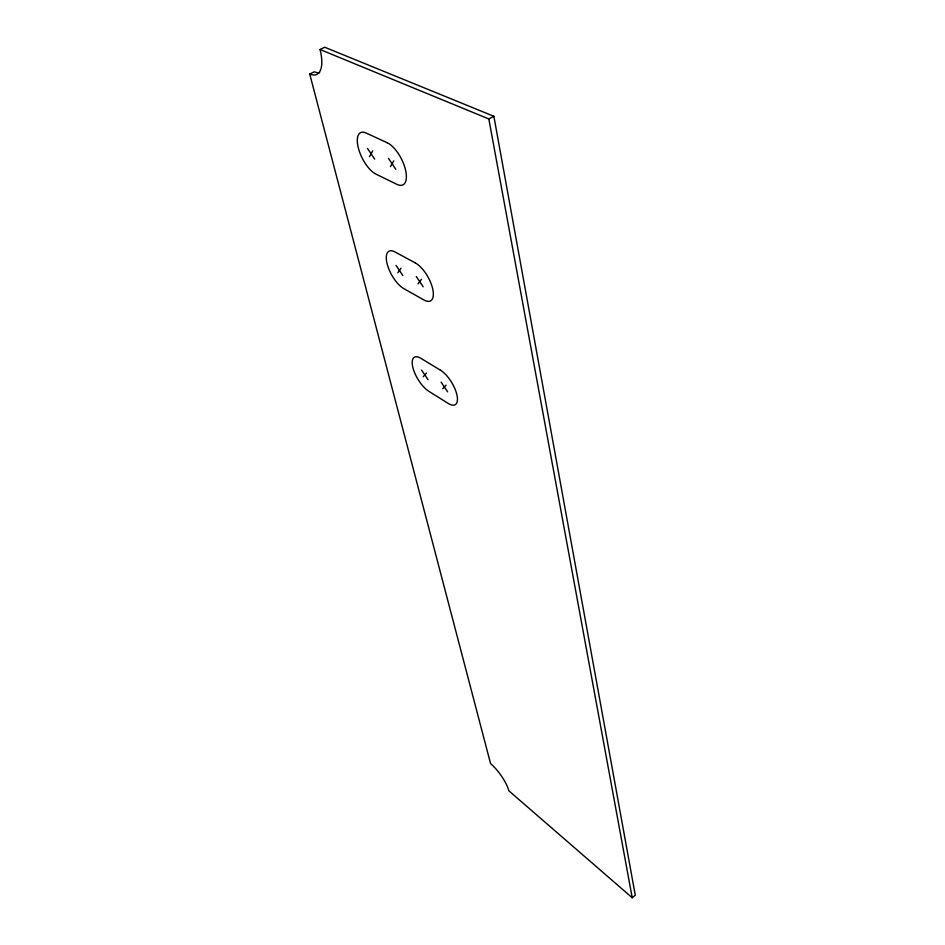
<?xml version="1.0" encoding="UTF-8"?>
<svg xmlns="http://www.w3.org/2000/svg" width="945" height="945" viewBox="0 0 945 945"><rect width="100%" height="100%" fill="white"/><g stroke="black" fill="none" stroke-linecap="round" stroke-linejoin="round"><path stroke-width="1.42" d="M369.495 156.657L372.673 150.881M390.415 166.651L393.805 160.851M397.845 272.762L401.046 268.167M418.009 283.925L421.423 279.342M423.218 376.724L426.443 373.098M442.685 388.761L446.087 385.182M632.217 897.75L635.276 895.21L493.869 116.282L324.737 47.25L320.036 49.506A36.383 14.836 65.1 0 1 309.724 74.029L490.549 763.548A23.141 6.946 53.8 0 1 508.812 790.776L632.217 897.75L488.825 118.952L320.036 49.506M488.825 118.952L493.869 116.282M309.724 74.029L314.307 71.796A36.335 14.907 65.2 0 0 319.623 72.694M388.454 158.335L395.742 169.19M367.487 148.436L374.669 159.126M416.272 276.519L423.147 286.772M396.049 265.427L402.83 275.527M441.114 382.123L447.635 391.832M421.612 370.133L428.038 379.701M387.178 142.73L366.022 132.997A23.53 10.017 63.2 0 0 358.226 147.503A23.53 10.017 63.2 0 0 376.039 174.175L396.924 184.369A23.838 10.371 63.1 0 0 405.535 169.946A23.838 10.371 63.1 0 0 387.178 142.73M415.327 262.923L394.927 251.925A21.865 9.084 61 0 0 387.037 263.49A21.865 9.084 61 0 0 403.869 288.674L424.01 300.014A22.148 9.379 60.7 0 0 432.645 288.627A22.148 9.379 60.7 0 0 415.327 262.923M440.453 370.204L420.785 358.273A20.518 8.233 59 0 0 412.847 367.404A20.518 8.233 59 0 0 428.794 391.265L448.237 403.456A20.778 8.481 58.7 0 0 456.848 394.549A20.778 8.481 58.7 0 0 440.453 370.204"/></g></svg>
